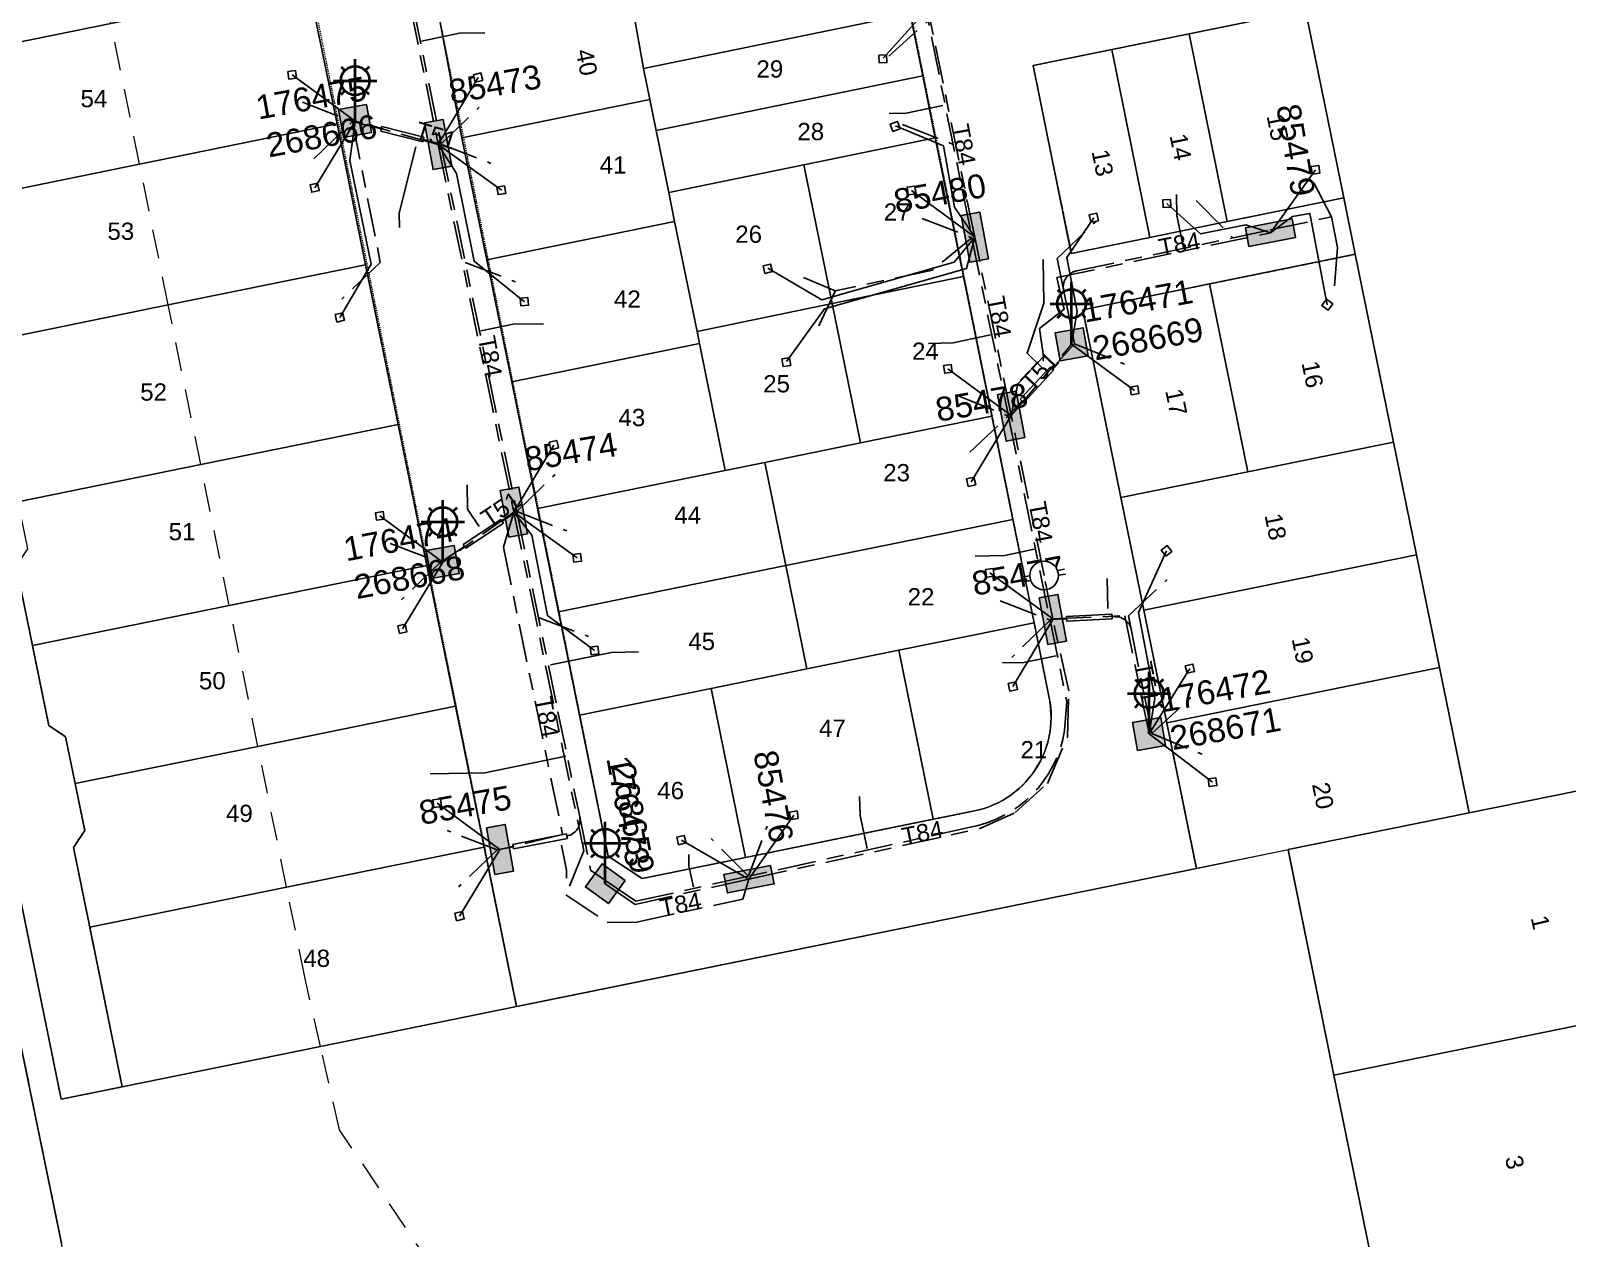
# Model space of a CAD drawing. Header units: metres. Extents: x 314590 to 317940, y 6263421 to 6264427.
# Drawn here: x 317556.4 to 317716.7, y 6264036.9 to 6264162.9 of the extents above; entities that cross this region are included whole.
import ezdxf
from ezdxf.enums import TextEntityAlignment as Align

# ---------------------------------------------------------------- set-up
doc = ezdxf.new("R2010")
doc.units = ezdxf.units.M
for name, pattern in [('Cable Exist UG', [8.2, 4, -1.2, 1.8, -1.2]), ('Dash', [5, 3, -2]), ('HIDDEN', [0.375, 0.25, -0.125]), ('HIDDEN2', [0.1875, 0.125, -0.0625])]:
    doc.linetypes.add(name, pattern=pattern)
doc.layers.get('0').update_dxf_attribs({"color": 6})
for name, color, linetype, lineweight in [('Cadastre Easements_SP_EXT', 9, 'Continuous', 5), ('Cadastre Land Parcels_SP_EXT', 9, 'Continuous', 5), ('Cadastre Other Property_SP_EXT', 9, 'HIDDEN', 5)]:
    doc.layers.add(name, color=color, linetype=linetype, lineweight=lineweight)
for name, color, linetype in [('Duct_SP_EXT', 7, 'Continuous'), ('Equip_LV_EXT', 7, 'Continuous'), ('Equip_SP_SL_EXT', 7, 'Continuous'), ('Mains_LV_EXT', 7, 'Continuous'), ('Mains_LV_SL_EXT', 7, 'Continuous'), ('Services_SP_EXT', 7, 'Continuous'), ('SupportsUG_SP_LV_EXT', 7, 'Continuous'), ('SupportsUG_SP_LV_SL_EXT', 7, 'Continuous'), ('Trench_SP_EXT', 7, 'Continuous')]:
    doc.layers.add(name, color=color, linetype=linetype)
doc.styles.add('COLUMN_LABEL', font='arial.ttf')
doc.styles.add('iecARIAL', font='arial.ttf', dxfattribs={"height": 2})
doc.styles.add('POLE_LABEL', font='arial.ttf')
doc.styles.get("Standard").update_dxf_attribs({"font": 'arial.ttf'})

# ---------------------------------------------------------------- blocks, each defined once
blk = doc.blocks.new('COLUMN_EXT')
blk.add_hatch(color=256).paths.add_polyline_path([(-1.49, 1.48), (-1.49, -1.49), (1.48, -1.49), (1.48, 1.48)])
blk.add_lwpolyline([(-1.49, -1.49), (1.48, -1.49), (1.48, 1.48), (-1.49, 1.48)], close=True)
for tag, height, style, flags, p in [('ASSET_NUM', 2.5, 'COLUMN_LABEL', 8, (2, 2)), ('STRUCTURE_PLANT_NUMBER', 0.2, 'POLE_LABEL', 9, (1.81, 0.03)), ('STREET_CODE', 0.2, 'COLUMN_LABEL', 9, (1.81, -0.2))]:
    blk.add_attdef(tag, text='', height=height, dxfattribs=dict(style=style, flags=flags)).set_placement(p, align=Align.MIDDLE_LEFT)
at = {"flags": 9}
for tag, p in [('COLUMN_TYPE', (1.81, -0.4)), ('OWNED_BY', (1.81, -0.6)), ('STATE', (1.81, -0.8)), ('USAGE', (1.81, -1)), ('STREETNAME', (1.81, -1.6)), ('LEGEND', (1.81, -1.2)), ('LOCATION', (1.81, -1.4)), ('SUBURB', (1.81, -1.8)), ('NOTES', (1.81, -2))]:
    blk.add_attdef(tag, text='', height=0.2, dxfattribs=at).set_placement(p, align=Align.MIDDLE_LEFT)
at = {"flags": 1}
blk.add_attdef('Z', (1.81, -2.35), '', height=0.2, dxfattribs=at)
blk = doc.blocks.new('PILLAR_EXT')
blk.add_hatch(color=256).paths.add_polyline_path([(-2.475, 0.99), (-2.475, -0.99), (2.475, -0.99), (2.475, 0.99)])
blk.add_lwpolyline([(-2.475, -0.99), (2.475, -0.99), (2.475, 0.99), (-2.475, 0.99)], close=True)
at = {"style": 'iecARIAL', "flags": 8}
blk.add_attdef('ASSET_NUM', (1.5, 3.5), '', height=2.5, dxfattribs=at)
for tag, p, flags in [('OWNED_BY', (0, -0.2), 9), ('STATE', (0, -0.4), 9), ('SUPPORT_TYPE', (0, -0.6), 9), ('STREETNAME', (0, -1.8), 9), ('USAGE', (0, -0.8), 9), ('LEGEND', (0, -1), 9), ('LOCATION', (0, -1.2), 9), ('NOTES', (0, -1.4), 9), ('PARENT', (0, -1.6), 9), ('SUBURB', (0, -2), 1)]:
    blk.add_attdef(tag, p, '', height=0.2, dxfattribs=dict(flags=flags))
blk = doc.blocks.new('SL_LANTERN_EXT')
at = {"lineweight": 40}
for p, q in [((0, 1.97), (0, 6.47)), ((-1.46, 5.68), (-1.06, 5.28)), ((1.46, 5.68), (1.06, 5.28)), ((-2.25, 4.22), (2.25, 4.22)), ((-1.46, 2.76), (-1.06, 3.16)), ((0, 0), (0, 2.72)), ((1.46, 2.76), (1.06, 3.16))]:
    blk.add_line(p, q, dxfattribs=at)
blk.add_circle((0, 4.22), 1.5, dxfattribs=at)
at = {"style": 'iecARIAL', "flags": 8}
blk.add_attdef('ASSET_NUM', (1.5, 1.5), '', height=2.5, dxfattribs=at)
for tag, p, height, flags in [('OPERATING_VOLTAGE', (0.98, -1.65), 0.2, 9), ('CONSTRUCTED_VOLTAGE', (0.98, -0.65), 0.2, 9), ('CONTROL_TYPE', (0.98, -0.85), 0.2, 9), ('LANTERN_PURPOSE', (0.98, -1.05), 0.2, 9), ('LANTERN_TYPE', (0.98, -1.25), 0.2, 9), ('NO_PHASES', (0.98, -1.45), 0.2, 9), ('LNUMBER', (2.18, -3.25), 2.5, 8), ('ORIENTATION', (0.98, -1.85), 0.2, 9), ('OWNED_BY', (0.98, -2.05), 0.2, 9), ('STATE', (0.98, -2.25), 0.2, 9), ('USAGE', (0.98, -2.45), 0.2, 9), ('CEXIST', (0.98, -2.65), 0.2, 9), ('CNEW', (0.98, -2.85), 0.2, 9), ('CNUMBER', (0.98, -3.05), 0.2, 9), ('CREMOVE', (0.98, -3.25), 0.2, 9), ('CREPLACE', (0.98, -3.45), 0.2, 9), ('LKINGHEIGHT', (0.98, -3.65), 0.2, 9), ('LBRACKET', (0.98, -3.85), 0.2, 9), ('LBRACKETVOCAB', (0.98, -4.05), 0.2, 9), ('LCATEGORY', (0.98, -4.25), 0.2, 9), ('LCHARGE1', (0.98, -4.45), 0.2, 9), ('LCHARGE1PERCENT', (0.98, -4.65), 0.2, 9), ('LCHARGE2', (0.98, -4.85), 0.2, 9), ('LCHARGE2PERCENT', (0.98, -5.05), 0.2, 9), ('LCHARGE3', (0.98, -5.25), 0.2, 9), ('LCHARGE3PERCENT', (0.98, -5.45), 0.2, 9), ('LEXIST', (0.98, -5.65), 0.2, 9), ('LLAMP', (0.98, -5.85), 0.2, 9), ('LLAMPVOCAB', (0.98, -6.05), 0.2, 9), ('LMAST', (0.98, -6.25), 0.2, 9), ('LMASTVOCAB', (0.98, -6.45), 0.2, 9), ('LNEW', (0.98, -6.65), 0.2, 9), ('LANTNUMBER', (0.98, -6.85), 0.2, 9), ('LOUTREACH', (0.98, -7.25), 0.2, 9), ('LOUTREACHVOCAB', (0.98, -7.45), 0.2, 9), ('LRATECODE', (0.98, -7.65), 0.2, 9), ('LREMOVE', (0.98, -7.85), 0.2, 9), ('LREPLACE', (0.98, -8.05), 0.2, 9), ('STREETNAME', (0.98, -9.25), 0.2, 9), ('SUBURB', (0.98, -9.45), 0.2, 1), ('LTYPE', (0.98, -8.25), 0.2, 9), ('LTYPEVOCAB', (0.98, -8.45), 0.2, 9), ('LEGEND', (0.98, -8.65), 0.2, 9), ('LOCATION', (0.98, -8.85), 0.2, 9), ('NOTES', (0.98, -9.05), 0.2, 9)]:
    blk.add_attdef(tag, p, '', height=height, dxfattribs=dict(flags=flags))
blk = doc.blocks.new('CCP_EXT')
at = {"flags": 9}
for tag, p in [('LIFE_SUPPORT', (0, -1.6)), ('STATE', (0, -1.8)), ('NOTES', (0, -2))]:
    blk.add_attdef(tag, text='', height=0.2, dxfattribs=at).set_placement(p, align=Align.MIDDLE_LEFT)
blk.add_wipeout([(0, 0.57), (0.57, 0), (0, -0.57), (-0.57, 0)])
blk.add_lwpolyline([(-0.57, 0), (0, 0.57), (0.57, 0), (0, -0.57), (-0.57, 0)])
at = {"flags": 1}
blk.add_attdef('Z', (0, 0), '', height=0.2, dxfattribs=at)
at = {"flags": 9}
for tag, p in [('CCP_TYPE', (0, 0)), ('CONSTRUCTED_VOLTAGE', (0, -0.2)), ('OPERATING_VOLTAGE', (0, -0.6)), ('ORIENTATION', (0, -0.8)), ('OWNED_BY', (0, -1)), ('NO_PHASES', (0, -0.4)), ('USAGE', (0, -1.2)), ('LEGEND', (0, -1.4))]:
    blk.add_attdef(tag, text='', height=0.2, dxfattribs=at).set_placement(p, align=Align.MIDDLE_LEFT)
blk = doc.blocks.new('LV_UG_LINKS_OPEN_EXT')
for p, q in [((-0.25, 1.47), (-0.25, 2.22)), ((0.25, 1.47), (0.25, 2.22)), ((-0.25, -1.47), (-0.25, -2.22)), ((0.25, -1.47), (0.25, -2.22))]:
    blk.add_line(p, q)
at = {"flags": 9}
for tag, p in [('ACTUAL_STATUS', (0, 0)), ('CONSTRUCTED_VOLTAGE', (0, -0.2)), ('OPERATING_VOLTAGE', (0, -0.6)), ('ORIENTATION', (0, -0.8)), ('STATE', (0, -1)), ('SWITCH_TYPE', (0, -1.2)), ('NO_PHASES', (0, -0.4)), ('USAGE', (0, -1.4)), ('NOTES', (0, -1.6))]:
    blk.add_attdef(tag, text='', height=0.2, dxfattribs=at).set_placement(p, align=Align.MIDDLE_LEFT)
at = {"flags": 1}
blk.add_attdef('Z', (0, 0), '', height=0.2, dxfattribs=at)
blk.add_wipeout([(-0.25, 1.47), (-0.43, 1.43), (-0.61, 1.36), (-0.77, 1.28), (-0.93, 1.17), (-1.07, 1.05), (-1.19, 0.9), (-1.29, 0.75), (-1.38, 0.58), (-1.44, 0.4), (-1.48, 0.22), (-1.49, 0.03), (-1.49, -0.16), (-1.45, -0.34), (-1.4, -0.52), (-1.32, -0.69), (-1.23, -0.85), (-1.11, -1), (-0.98, -1.13), (-0.83, -1.24), (-0.66, -1.34), (-0.49, -1.41), (-0.31, -1.46), (-0.13, -1.49), (0.06, -1.49), (0.25, -1.47), (0.43, -1.43), (0.61, -1.36), (0.77, -1.28), (0.93, -1.17), (1.07, -1.05), (1.19, -0.9), (1.29, -0.75), (1.38, -0.58), (1.44, -0.4), (1.48, -0.22), (1.49, -0.03), (1.49, 0.16), (1.45, 0.34), (1.4, 0.52), (1.32, 0.69), (1.23, 0.85), (1.11, 1), (0.98, 1.13), (0.83, 1.24), (0.66, 1.34), (0.49, 1.41), (0.31, 1.46), (0.13, 1.49), (-0.06, 1.49)])
blk.add_lwpolyline([(0, -1.49, 1), (0, 1.49, 1)], format="xyb", close=True)

msp = doc.modelspace()

# ---------------------------------------------------------------- linework, layer by layer
at = {"layer": 'Cadastre Land Parcels_SP_EXT', "linetype": 'Continuous'}
for points in [[(317727.55, 6264232.66), (317715.8, 6264215.38), (317682.44, 6264199.39), (317683.26, 6264195.35), (317689.42, 6264165.07), (317693.41, 6264145.48), (317694.61, 6264139.59), (317698.6, 6264120), (317700.99, 6264108.24), (317703.38, 6264096.48), (317706.48, 6264081.29), (317723.86, 6264084.83)], [(317697.16, 6264030.41), (317692.38, 6264053.93), (317687.6, 6264077.45), (317678.02, 6264075.51), (317607.08, 6264061.09), (317586.62, 6264056.92), (317565.92, 6264052.71), (317559.55, 6264051.41), (317528.03, 6264206.3), (317528.03, 6264206.3), (317525.59, 6264203.04), (317535.4, 6264154.94), (317543.11, 6264117.11), (317548.1, 6264092.62), (317555.53, 6264056.2), (317559.58, 6264036.38)], [(317528.03, 6264206.3), (317559.55, 6264051.41), (317565.92, 6264052.71), (317562.54, 6264069.36), (317560.84, 6264077.69), (317562.01, 6264079.45), (317561.01, 6264084.35), (317560.02, 6264089.25), (317558.25, 6264090.42), (317556.55, 6264098.75), (317554.86, 6264107.08)], [(317585.34, 6264167.88), (317588.34, 6264153.19), (317591.33, 6264138.49), (317594.72, 6264121.83), (317597.71, 6264107.13), (317600.7, 6264092.43), (317603.69, 6264077.73), (317607.08, 6264061.09), (317678.02, 6264075.51), (317674.93, 6264090.69), (317672.54, 6264102.45), (317670.15, 6264114.21), (317666.16, 6264133.81), (317679.39, 6264136.5), (317694.61, 6264139.59), (317693.41, 6264145.48), (317681.25, 6264143), (317673.17, 6264141.36), (317664.97, 6264139.69), (317660.98, 6264159.29), (317669.19, 6264160.96), (317677.27, 6264162.6), (317689.42, 6264165.07)], [(317648.15, 6264164.7), (317649.46, 6264158.23), (317650.78, 6264151.76), (317653.73, 6264137.26), (317656.69, 6264122.7), (317658.88, 6264111.92), (317661.08, 6264101.14), (317662.67, 6264093.3), (317662.76, 6264092.79), (317662.83, 6264092.27), (317662.86, 6264091.74), (317662.87, 6264091.22), (317662.85, 6264090.7), (317662.81, 6264090.17), (317662.74, 6264089.66), (317662.64, 6264089.14), (317662.51, 6264088.64), (317662.36, 6264088.13), (317662.18, 6264087.64), (317661.97, 6264087.16), (317661.74, 6264086.69), (317661.49, 6264086.23), (317661.21, 6264085.79), (317660.91, 6264085.36), (317660.59, 6264084.95), (317660.24, 6264084.55), (317659.88, 6264084.17), (317659.5, 6264083.82), (317659.09, 6264083.48), (317658.68, 6264083.17), (317658.24, 6264082.87), (317657.79, 6264082.6), (317657.33, 6264082.36), (317656.86, 6264082.14), (317656.37, 6264081.94), (317655.88, 6264081.77), (317655.37, 6264081.63), (317654.87, 6264081.51), (317650.56, 6264080.63), (317630.96, 6264076.64), (317620.18, 6264074.45), (317616.64, 6264076.79), (317613.65, 6264091.49), (317611.45, 6264102.27), (317609.26, 6264113.05), (317606.57, 6264126.28), (317603.97, 6264139.02), (317601.38, 6264151.76), (317598.97, 6264164.52)]]:
    msp.add_lwpolyline(points, dxfattribs=at)
for points in [[(317564.75, 6264163.69), (317585.34, 6264167.88), (317582.55, 6264182.57), (317561.96, 6264178.41), (317542.85, 6264174.55), (317543.84, 6264169.65), (317542.67, 6264167.88), (317544.18, 6264159.51), (317564.75, 6264163.69)], [(317648.15, 6264164.7), (317647.03, 6264171.06), (317633.31, 6264168.29), (317619.19, 6264165.44), (317620.32, 6264158.98), (317648.15, 6264164.7)], [(317601.38, 6264151.76), (317620.98, 6264155.75), (317620.32, 6264158.98), (317619.19, 6264165.44), (317618.58, 6264168.48), (317598.97, 6264164.52), (317601.38, 6264151.76)], [(317567.74, 6264148.99), (317588.34, 6264153.19), (317585.34, 6264167.88), (317564.75, 6264163.69), (317544.18, 6264159.51), (317545.88, 6264151.18), (317547.65, 6264150.01), (317548.64, 6264145.11), (317567.74, 6264148.99)], [(317693.41, 6264145.48), (317689.42, 6264165.07), (317677.27, 6264162.6), (317681.25, 6264143), (317693.41, 6264145.48)], [(317649.46, 6264158.23), (317648.15, 6264164.7), (317620.32, 6264158.98), (317620.98, 6264155.75), (317621.64, 6264152.51), (317649.46, 6264158.23)], [(317681.25, 6264143), (317677.27, 6264162.6), (317669.19, 6264160.96), (317673.17, 6264141.36), (317681.25, 6264143)], [(317673.17, 6264141.36), (317669.19, 6264160.96), (317660.98, 6264159.29), (317664.97, 6264139.69), (317673.17, 6264141.36)], [(317622.96, 6264146.04), (317637.06, 6264148.94), (317650.78, 6264151.76), (317649.46, 6264158.23), (317621.64, 6264152.51), (317622.96, 6264146.04)], [(317603.97, 6264139.02), (317623.57, 6264143.01), (317622.96, 6264146.04), (317621.64, 6264152.51), (317620.98, 6264155.75), (317601.38, 6264151.76), (317603.97, 6264139.02)], [(317570.73, 6264134.3), (317591.33, 6264138.49), (317588.34, 6264153.19), (317567.74, 6264148.99), (317548.64, 6264145.11), (317549.64, 6264140.21), (317548.47, 6264138.44), (317550.16, 6264130.11), (317570.73, 6264134.3)], [(317653.73, 6264137.26), (317650.78, 6264151.76), (317637.06, 6264148.94), (317640.01, 6264134.44), (317653.73, 6264137.26)], [(317625.91, 6264131.53), (317640.01, 6264134.44), (317637.06, 6264148.94), (317622.96, 6264146.04), (317623.57, 6264143.01), (317625.91, 6264131.53)], [(317625.91, 6264131.53), (317623.57, 6264143.01), (317603.97, 6264139.02), (317606.57, 6264126.28), (317626.17, 6264130.27), (317625.91, 6264131.53)], [(317698.6, 6264120), (317694.61, 6264139.59), (317679.39, 6264136.5), (317683.38, 6264116.9), (317698.6, 6264120)], [(317574.12, 6264117.64), (317594.72, 6264121.83), (317591.33, 6264138.49), (317570.73, 6264134.3), (317550.16, 6264130.11), (317552.27, 6264119.82), (317554.04, 6264118.65), (317555.03, 6264113.75), (317574.12, 6264117.64)], [(317642.97, 6264119.91), (317656.69, 6264122.7), (317653.73, 6264137.26), (317640.01, 6264134.44), (317642.97, 6264119.91)], [(317683.38, 6264116.9), (317679.39, 6264136.5), (317666.16, 6264133.81), (317670.15, 6264114.21), (317683.38, 6264116.9)], [(317642.97, 6264119.91), (317640.01, 6264134.44), (317625.91, 6264131.53), (317626.17, 6264130.27), (317628.86, 6264117.04), (317632.98, 6264117.88), (317642.97, 6264119.91)], [(317628.86, 6264117.04), (317626.17, 6264130.27), (317606.57, 6264126.28), (317609.26, 6264113.05), (317628.86, 6264117.04)], [(317577.1, 6264102.94), (317597.71, 6264107.13), (317594.72, 6264121.83), (317574.12, 6264117.64), (317555.03, 6264113.75), (317556.03, 6264108.85), (317554.86, 6264107.08), (317556.55, 6264098.75), (317577.1, 6264102.94)], [(317635.17, 6264107.1), (317658.88, 6264111.92), (317656.69, 6264122.7), (317642.97, 6264119.91), (317632.98, 6264117.88), (317635.17, 6264107.1)], [(317700.99, 6264108.24), (317698.6, 6264120), (317683.38, 6264116.9), (317670.15, 6264114.21), (317672.54, 6264102.45), (317700.99, 6264108.24)], [(317635.17, 6264107.1), (317632.98, 6264117.88), (317628.86, 6264117.04), (317609.26, 6264113.05), (317611.45, 6264102.27), (317635.17, 6264107.1)], [(317637.36, 6264096.32), (317646.96, 6264098.27), (317661.08, 6264101.14), (317658.88, 6264111.92), (317635.17, 6264107.1), (317637.36, 6264096.32)], [(317580.09, 6264088.24), (317600.7, 6264092.43), (317597.71, 6264107.13), (317577.1, 6264102.94), (317556.55, 6264098.75), (317558.25, 6264090.42), (317560.02, 6264089.25), (317561.01, 6264084.35), (317580.09, 6264088.24)], [(317637.36, 6264096.32), (317635.17, 6264107.1), (317611.45, 6264102.27), (317613.65, 6264091.49), (317627.37, 6264094.28), (317637.36, 6264096.32)], [(317703.38, 6264096.48), (317700.99, 6264108.24), (317672.54, 6264102.45), (317674.93, 6264090.69), (317703.38, 6264096.48)], [(317650.56, 6264080.63), (317654.87, 6264081.51), (317655.37, 6264081.63), (317655.88, 6264081.77), (317656.37, 6264081.94), (317656.86, 6264082.14), (317657.33, 6264082.36), (317657.79, 6264082.6), (317658.24, 6264082.87), (317658.68, 6264083.17), (317659.09, 6264083.48), (317659.5, 6264083.82), (317659.88, 6264084.17), (317660.24, 6264084.55), (317660.59, 6264084.95), (317660.91, 6264085.36), (317661.21, 6264085.79), (317661.49, 6264086.23), (317661.74, 6264086.69), (317661.97, 6264087.16), (317662.18, 6264087.64), (317662.36, 6264088.13), (317662.51, 6264088.64), (317662.64, 6264089.14), (317662.74, 6264089.66), (317662.81, 6264090.17), (317662.85, 6264090.7), (317662.87, 6264091.22), (317662.86, 6264091.74), (317662.83, 6264092.27), (317662.76, 6264092.79), (317662.67, 6264093.3), (317661.08, 6264101.14), (317646.96, 6264098.27), (317650.56, 6264080.63)], [(317650.56, 6264080.63), (317646.96, 6264098.27), (317637.36, 6264096.32), (317627.37, 6264094.28), (317630.96, 6264076.64), (317650.56, 6264080.63)], [(317706.48, 6264081.29), (317703.38, 6264096.48), (317674.93, 6264090.69), (317678.02, 6264075.51), (317687.6, 6264077.46), (317706.48, 6264081.29)], [(317630.96, 6264076.64), (317627.37, 6264094.28), (317613.65, 6264091.49), (317616.64, 6264076.79), (317620.18, 6264074.45), (317630.96, 6264076.64)], [(317583.08, 6264073.54), (317603.69, 6264077.73), (317600.7, 6264092.43), (317580.09, 6264088.24), (317561.01, 6264084.35), (317562.01, 6264079.45), (317560.84, 6264077.69), (317562.54, 6264069.36), (317583.08, 6264073.54)], [(317738.21, 6264014.25), (317723.86, 6264084.83), (317706.48, 6264081.29), (317687.6, 6264077.46), (317692.38, 6264053.93), (317723.26, 6264060.21), (317728.03, 6264036.69), (317732.82, 6264013.16), (317738.21, 6264014.25)], [(317586.62, 6264056.92), (317607.08, 6264061.09), (317603.69, 6264077.73), (317583.08, 6264073.54), (317562.54, 6264069.36), (317565.92, 6264052.71), (317586.62, 6264056.92)], [(317728.03, 6264036.69), (317723.26, 6264060.21), (317692.38, 6264053.93), (317697.16, 6264030.41), (317728.03, 6264036.69)], [(317559.58, 6264036.37), (317555.53, 6264056.2), (317390.3, 6264022.47), (317387.12, 6264021.88), (317382.28, 6263991.84), (317376.78, 6263957.64), (317377.28, 6263957.67), (317507.17, 6263985.13), (317535.46, 6263991.11), (317554.63, 6263995.19), (317567.44, 6263997.91), (317559.58, 6264036.37)], [(317559.58, 6264036.37), (317555.53, 6264056.2), (317390.3, 6264022.47), (317387.12, 6264021.88), (317382.28, 6263991.84), (317376.78, 6263957.64), (317377.28, 6263957.67), (317507.17, 6263985.13), (317535.46, 6263991.11), (317554.63, 6263995.19), (317567.44, 6263997.91), (317559.58, 6264036.37)]]:
    msp.add_lwpolyline(points, close=True, dxfattribs=at)
at = {"layer": 'Cadastre Other Property_SP_EXT', "linetype": 'HIDDEN2'}
msp.add_lwpolyline([(317528.03, 6264206.3), (317559.55, 6264051.42), (317565.92, 6264052.71), (317560.84, 6264077.69), (317562.01, 6264079.45), (317560.02, 6264089.25), (317558.25, 6264090.42), (317554.86, 6264107.08)], dxfattribs=at)
at = {"layer": 'Duct_SP_EXT'}
for p, q in [((317592.9, 6264152.44), (317592.96, 6264152.67)), ((317592.9, 6264152.44), (317597.29, 6264151.33)), ((317593.02, 6264152.91), (317592.96, 6264152.67)), ((317593.02, 6264152.91), (317597.41, 6264151.8)), ((317597.29, 6264151.33), (317597.35, 6264151.56)), ((317597.41, 6264151.8), (317597.35, 6264151.56)), ((317659.65, 6264124.47), (317662.81, 6264127.85)), ((317662.81, 6264127.85), (317662.98, 6264127.68)), ((317660, 6264124.14), (317663.16, 6264127.52)), ((317663.16, 6264127.52), (317662.98, 6264127.68)), ((317659.65, 6264124.47), (317659.82, 6264124.31)), ((317660, 6264124.14), (317659.82, 6264124.31)), ((317601.5, 6264109.3), (317605.43, 6264111.93)), ((317605.43, 6264111.93), (317605.57, 6264111.73)), ((317601.77, 6264108.91), (317605.7, 6264111.53)), ((317605.7, 6264111.53), (317605.57, 6264111.73)), ((317601.5, 6264109.3), (317601.63, 6264109.1)), ((317601.77, 6264108.91), (317601.63, 6264109.1)), ((317664.47, 6264101.78), (317669.21, 6264102.04)), ((317664.47, 6264101.78), (317664.48, 6264101.54)), ((317664.5, 6264101.3), (317664.48, 6264101.54)), ((317664.5, 6264101.3), (317669.23, 6264101.56)), ((317669.21, 6264102.04), (317669.22, 6264101.8)), ((317669.23, 6264101.56), (317669.22, 6264101.8)), ((317606.67, 6264078), (317612.28, 6264079.12)), ((317606.76, 6264077.53), (317612.38, 6264078.64)), ((317612.28, 6264079.12), (317612.33, 6264078.88)), ((317612.38, 6264078.64), (317612.33, 6264078.88)), ((317606.67, 6264078), (317606.72, 6264077.76)), ((317606.76, 6264077.53), (317606.72, 6264077.76))]:
    msp.add_line(p, q, dxfattribs=at)
at = {"layer": 'Duct_SP_EXT', "linetype": 'Continuous'}
for points in [[(317603.77, 6264162.71), (317601.13, 6264162.65), (317597.15, 6264161.83)], [(317594.85, 6264142.4), (317594.83, 6264143.87), (317596.58, 6264150.82)], [(317662.03, 6264139.05), (317662.12, 6264134.5), (317660.35, 6264129.26), (317661.9, 6264127.77)], [(317609.89, 6264132.35), (317606.73, 6264132.29), (317603.35, 6264131.59)], [(317650.08, 6264130.28), (317652.64, 6264130.35), (317656.54, 6264131.2)], [(317601.91, 6264115.54), (317601.96, 6264113), (317603.18, 6264111.18)], [(317668.73, 6264105.75), (317668.78, 6264102.62)], [(317657.79, 6264096.95), (317660, 6264096.99), (317663.39, 6264097.69)], [(317598.07, 6264085.36), (317603.75, 6264085.47), (317612.23, 6264087.21)], [(317642.88, 6264083.02), (317642.92, 6264081.02), (317643.68, 6264077.57)], [(317612.3, 6264074.47), (317612.28, 6264075.32), (317611.76, 6264077.93)]]:
    msp.add_lwpolyline(points, dxfattribs=at)
at = {"layer": 'Mains_LV_EXT', "linetype": 'Cable Exist UG'}
for points in [[(317591.12, 6264189.53), (317598.91, 6264151.05)], [(317598.89, 6264151.04), (317590.23, 6264153.49)], [(317658.7, 6264122.78), (317654.89, 6264141.38)], [(317658.7, 6264122.78), (317665, 6264130.21)], [(317606.8, 6264112.69), (317599.38, 6264107.46)], [(317663.05, 6264101.54), (317670.56, 6264101.87), (317673.09, 6264089.54)]]:
    msp.add_lwpolyline(points, dxfattribs=at)
at = {"layer": 'Mains_LV_SL_EXT', "linetype": 'Cable Exist UG'}
msp.add_lwpolyline([(317631.33, 6264074.38), (317619.45, 6264071.75), (317616.33, 6264073.9)], dxfattribs=at)
at = {"layer": 'Trench_SP_EXT', "linetype": 'Cable Exist UG'}
for points in [[(317591.4, 6264189.59), (317599.21, 6264151.11)], [(317584.74, 6264155.45), (317589.94, 6264153.44)], [(317599.18, 6264151.1), (317603.19, 6264154.96)], [(317585.91, 6264149.57), (317589.94, 6264153.44)], [(317589.94, 6264153.44), (317592.86, 6264138.73), (317588.83, 6264134.92)], [(317589.94, 6264153.44), (317592.96, 6264152.67)], [(317597.35, 6264151.56), (317599.18, 6264151.1)], [(317599.18, 6264151.1), (317604.4, 6264149.08)], [(317678.01, 6264145.21), (317681.84, 6264141.31)], [(317649.39, 6264143.32), (317654.6, 6264141.32)], [(317685.7, 6264142.13), (317692.11, 6264143.49)], [(317654.6, 6264141.32), (317650.49, 6264137.95), (317640.34, 6264135.77), (317637.02, 6264137.17)], [(317654.6, 6264141.32), (317658.4, 6264122.73)], [(317601.73, 6264138.75), (317606.95, 6264136.71)], [(317640.33, 6264135.74), (317638.17, 6264131.21)], [(317664.74, 6264132.98), (317664.19, 6264135.75)], [(317665.3, 6264130.26), (317664.74, 6264132.98)], [(317662.98, 6264127.68), (317665.3, 6264130.26)], [(317665.3, 6264130.26), (317670.51, 6264128.14)], [(317653.18, 6264124.83), (317658.4, 6264122.73)], [(317658.4, 6264122.73), (317659.82, 6264124.31)], [(317654.39, 6264118.93), (317658.4, 6264122.73)], [(317607.09, 6264112.75), (317611.1, 6264116.6)], [(317605.57, 6264111.73), (317607.09, 6264112.75)], [(317607.09, 6264112.75), (317611.4, 6264091.85)], [(317607.09, 6264112.75), (317612.31, 6264110.72)], [(317593.9, 6264109.4), (317599.09, 6264107.41)], [(317599.09, 6264107.41), (317601.63, 6264109.1)], [(317599.09, 6264107.41), (317595.07, 6264103.52)], [(317671.22, 6264100.46), (317670.93, 6264101.87), (317674.98, 6264105.65)], [(317662.76, 6264101.42), (317658.76, 6264097.53)], [(317662.76, 6264101.48), (317664.48, 6264101.54)], [(317662.76, 6264101.42), (317664.51, 6264092.88)], [(317669.22, 6264101.8), (317669.56, 6264101.77)], [(317671.22, 6264100.46), (317672.64, 6264093.31)], [(317664.51, 6264092.88), (317664.27, 6264089.9)], [(317672.64, 6264093.31), (317673.38, 6264089.59)], [(317673.38, 6264089.59), (317677.44, 6264093.34)], [(317611.4, 6264091.85), (317613.67, 6264080.88)], [(317673.38, 6264089.59), (317678.62, 6264087.41)], [(317613.67, 6264080.88), (317614.81, 6264075.33), (317616.51, 6264074.15)], [(317631.28, 6264074.68), (317633.23, 6264079.92)], [(317605.05, 6264077.43), (317599.85, 6264079.46)], [(317631.28, 6264074.68), (317627.37, 6264078.62)], [(317605.05, 6264077.43), (317601.02, 6264073.58)], [(317606.72, 6264077.76), (317605.05, 6264077.43)], [(317616.51, 6264074.15), (317619.51, 6264072.07), (317631.28, 6264074.68)]]:
    msp.add_lwpolyline(points, dxfattribs=at)
for points in [[(317664.19, 6264135.75, -0.430961), (317665.5, 6264137.85)], [(317669.56, 6264101.77, -0.34915), (317671.22, 6264100.46)], [(317664.27, 6264089.9, -0.320145), (317654.29, 6264079.77)], [(317613.67, 6264080.88, -0.412127), (317612.34, 6264078.88)]]:
    msp.add_lwpolyline(points, format="xyb", dxfattribs=at)

# ---------------------------------------------------------------- block references
at = {"layer": 'Equip_SP_SL_EXT'}
ref = msp.add_blockref('SL_LANTERN_EXT', (317590.23, 6264153.49), dxfattribs=at)
ref.add_attrib('ASSET_NUM', '176475', dxfattribs={"layer": '0', "height": 2.5, "rotation": 10.3194, "style": 'iecARIAL'}).set_placement((317591.73, 6264154.99), align=Align.BOTTOM_RIGHT)
ref = msp.add_blockref('SL_LANTERN_EXT', (317665, 6264130.21), dxfattribs=at)
ref.add_attrib('ASSET_NUM', '176471', dxfattribs={"layer": '0', "height": 2.5, "rotation": 10.3743, "style": 'iecARIAL'}).set_placement((317666.5, 6264131.71), align=Align.BOTTOM_LEFT)
ref = msp.add_blockref('SL_LANTERN_EXT', (317599.38, 6264107.46), dxfattribs=at)
ref.add_attrib('ASSET_NUM', '176474', dxfattribs={"layer": '0', "height": 2.5, "rotation": 10.6848, "style": 'iecARIAL'}).set_placement((317600.88, 6264108.96), align=Align.BOTTOM_RIGHT)
ref = msp.add_blockref('SL_LANTERN_EXT', (317673.09, 6264089.54), dxfattribs=at)
ref.add_attrib('ASSET_NUM', '176472', dxfattribs={"layer": '0', "height": 2.5, "rotation": 10.2816, "style": 'iecARIAL'}).set_placement((317674.59, 6264091.04), align=Align.BOTTOM_LEFT)
ref = msp.add_blockref('SL_LANTERN_EXT', (317616.33, 6264073.9), dxfattribs=at)
ref.add_attrib('ASSET_NUM', '176473', dxfattribs={"layer": '0', "height": 2.5, "rotation": 280.5109, "style": 'iecARIAL'}).set_placement((317617.83, 6264075.4), align=Align.BOTTOM_RIGHT)
at = {"layer": 'SupportsUG_SP_LV_EXT'}
ref = msp.add_blockref('PILLAR_EXT', (317598.89, 6264151.04), dxfattribs=dict(at, rotation=100.4385687041525))
ref.add_attrib('ASSET_NUM', '85473', dxfattribs={"layer": '0', "height": 2.5, "rotation": 10.03, "style": 'iecARIAL'}).set_placement((317600.39, 6264154.54), align=Align.BOTTOM_LEFT)
ref = msp.add_blockref('PILLAR_EXT', (317685.76, 6264141.84), dxfattribs=dict(at, rotation=190.7720132728907))
ref.add_attrib('ASSET_NUM', '85479', dxfattribs={"layer": '0', "height": 2.5, "rotation": 279.7707, "style": 'iecARIAL'}).set_placement((317687.26, 6264145.34), align=Align.BOTTOM_RIGHT)
ref = msp.add_blockref('PILLAR_EXT', (317654.89, 6264141.38), dxfattribs=dict(at, rotation=280.4577971804657))
ref.add_attrib('ASSET_NUM', '85480', dxfattribs={"layer": '0', "height": 2.5, "rotation": 10.4696, "style": 'iecARIAL'}).set_placement((317656.39, 6264144.88), align=Align.BOTTOM_RIGHT)
ref = msp.add_blockref('PILLAR_EXT', (317658.69, 6264122.71), dxfattribs=dict(at, rotation=280.4577971894417))
ref.add_attrib('ASSET_NUM', '85478', dxfattribs={"layer": '0', "height": 2.5, "rotation": 9.7673, "style": 'iecARIAL'}).set_placement((317660.19, 6264126.21), align=Align.TOP_RIGHT)
ref = msp.add_blockref('PILLAR_EXT', (317606.8, 6264112.69), dxfattribs=dict(at, rotation=100.4385687041525))
ref.add_attrib('ASSET_NUM', '85474', dxfattribs={"layer": '0', "height": 2.5, "rotation": 9.7673, "style": 'iecARIAL'}).set_placement((317608.3, 6264116.19), align=Align.BOTTOM_LEFT)
ref = msp.add_blockref('PILLAR_EXT', (317663.05, 6264101.48), dxfattribs=dict(at, rotation=280.4577971894417))
ref.add_attrib('ASSET_NUM', '85477', dxfattribs={"layer": '0', "height": 2.5, "rotation": 10.536, "style": 'iecARIAL'}).set_placement((317664.55, 6264104.98), align=Align.BOTTOM_RIGHT)
ref = msp.add_blockref('PILLAR_EXT', (317631.33, 6264074.38), dxfattribs=dict(at, rotation=190.93848021177))
ref.add_attrib('ASSET_NUM', '85476', dxfattribs={"layer": '0', "height": 2.5, "rotation": 280.6082, "style": 'iecARIAL'}).set_placement((317632.83, 6264077.88), align=Align.BOTTOM_RIGHT)
ref = msp.add_blockref('PILLAR_EXT', (317605.34, 6264077.49), dxfattribs=dict(at, rotation=280.1024542216421))
ref.add_attrib('ASSET_NUM', '85475', dxfattribs={"layer": '0', "height": 2.5, "rotation": 10.057, "style": 'iecARIAL'}).set_placement((317606.84, 6264080.99), align=Align.BOTTOM_RIGHT)
at = {"layer": 'SupportsUG_SP_LV_SL_EXT'}
ref = msp.add_blockref('COLUMN_EXT', (317590.23, 6264153.49), dxfattribs=dict(at, rotation=280.1024542216421))
ref.add_attrib('ASSET_NUM', '268666', dxfattribs={"layer": '0', "height": 2.5, "rotation": 10.3194, "style": 'COLUMN_LABEL'}).set_placement((317592.23, 6264154.24), align=Align.TOP_RIGHT)
ref = msp.add_blockref('COLUMN_EXT', (317665, 6264130.21), dxfattribs=dict(at, rotation=100.0554145272574))
ref.add_attrib('ASSET_NUM', '268669', dxfattribs={"layer": '0', "height": 2.5, "rotation": 10.3743, "style": 'COLUMN_LABEL'}).set_placement((317667, 6264130.96), align=Align.TOP_LEFT)
ref = msp.add_blockref('COLUMN_EXT', (317599.38, 6264107.46), dxfattribs=dict(at, rotation=280.1024542216421))
ref.add_attrib('ASSET_NUM', '268668', dxfattribs={"layer": '0', "height": 2.5, "rotation": 10.6848, "style": 'COLUMN_LABEL'}).set_placement((317601.38, 6264108.21), align=Align.TOP_RIGHT)
ref = msp.add_blockref('COLUMN_EXT', (317673.09, 6264089.54), dxfattribs=dict(at, rotation=100.0554145272574))
ref.add_attrib('ASSET_NUM', '268671', dxfattribs={"layer": '0', "height": 2.5, "rotation": 10.2816, "style": 'COLUMN_LABEL'}).set_placement((317675.09, 6264090.29), align=Align.TOP_LEFT)
ref = msp.add_blockref('COLUMN_EXT', (317616.33, 6264073.9), dxfattribs=dict(at, rotation=144.0821281444939))
ref.add_attrib('ASSET_NUM', '268659', dxfattribs={"layer": '0', "height": 2.5, "rotation": 280.6082, "style": 'COLUMN_LABEL'}).set_placement((317618.33, 6264074.65), align=Align.BOTTOM_RIGHT)

# ---------------------------------------------------------------- texts
at = {"layer": 'Cadastre Land Parcels_SP_EXT'}
for s, rotation, p in [('40', 281.5, (317613.24, 6264160.82)), ('15', 281.5, (317685.34, 6264154.04)), ('14', 281.5, (317675.22, 6264151.98)), ('13', 281.5, (317667.08, 6264150.33)), ('16', 281.5, (317688.99, 6264128.25)), ('17', 281.5, (317674.77, 6264125.35)), ('18', 281.5, (317685.13, 6264112.36)), ('19', 281.5, (317687.96, 6264099.46)), ('20', 281.5, (317690.08, 6264084.28)), ('1', 283.5015, (317712.9, 6264070.35)), ('3', 283.0001, (317710.21, 6264045.31))]:
    msp.add_text(s, height=1.8, rotation=rotation, dxfattribs=at).set_placement(p)
for s, p in [('29', (317632.11, 6264158.03)), ('54', (317561.57, 6264154.94)), ('28', (317636.38, 6264151.5)), ('41', (317615.75, 6264148.02)), ('27', (317645.4, 6264143.1)), ('53', (317564.38, 6264141.1)), ('26', (317629.9, 6264140.79)), ('42', (317617.24, 6264134.02)), ('24', (317648.35, 6264128.58)), ('25', (317632.82, 6264125.18)), ('52', (317567.8, 6264124.32)), ('43', (317617.71, 6264121.66)), ('23', (317645.34, 6264115.9)), ('44', (317623.54, 6264111.47)), ('51', (317570.77, 6264109.75)), ('22', (317647.89, 6264102.95)), ('45', (317625, 6264098.29)), ('50', (317573.93, 6264094.19)), ('47', (317638.64, 6264089.23)), ('21', (317659.67, 6264086.99)), ('46', (317621.76, 6264082.73)), ('49', (317576.75, 6264080.35)), ('48', (317584.82, 6264065.22))]:
    msp.add_text(s, height=1.8, dxfattribs=at).set_placement(p)
at = {"layer": 'Mains_LV_EXT'}
for s, rotation, p in [('T51', 343.0444, (317596.34, 6264151.76)), ('T84', 280.4571, (317652.47, 6264153)), ('T84', 10.8445, (317674.29, 6264139.38)), ('T84', 280.4578, (317656.19, 6264135.03)), ('T84', 280.5109, (317603.04, 6264130.89)), ('T51', 46.8805, (317660.87, 6264125.18)), ('T51', 34.0615, (317604.15, 6264111.05)), ('T84', 280.4578, (317660.51, 6264113.6)), ('T51', 280.4136, (317671.58, 6264096.91)), ('T84', 280.5192, (317608.95, 6264093.26)), ('T84', 11.2411, (317647.48, 6264077.92)), ('T84', 11.0453, (317622.23, 6264070.47))]:
    msp.add_text(s, height=1.8, rotation=rotation, dxfattribs=at).set_placement(p)

# ---------------------------------------------------------------- next in the draw order: block references
at = {"layer": 'Services_SP_EXT'}
for p, rotation in [((317645.31, 6264159.98), 227.2811022112362), ((317583.67, 6264158.31), 142.5575147353555), ((317603.06, 6264158.03), 58.05535784719845), ((317646.59, 6264152.93), 156.2830370276002), ((317690.45, 6264148.41), 53.66058964876689), ((317586.01, 6264146.54), 237.5748437694206), ((317605.49, 6264146.27), 323.0384289741334), ((317648.28, 6264146.26), 142.3164179047391), ((317674.94, 6264144.89), 136.3630225674393), ((317667.32, 6264143.4), 56.10757403367961), ((317633.29, 6264138.08), 148.7600102318512), ((317607.89, 6264134.64), 319.9817991773604), ((317691.69, 6264134.33), 279.7209506937948), ((317588.63, 6264133), 238.4379910459328), ((317635.23, 6264128.33), 233.1852776824008), ((317652.1, 6264127.64), 142.912657451063), ((317671.57, 6264125.39), 323.2453120681137), ((317610.97, 6264119.68), 58.05535784719845), ((317654.51, 6264115.85), 237.9302866741483), ((317592.82, 6264112.28), 142.5575147353555), ((317613.4, 6264107.92), 323.0384289741334), ((317674.9, 6264108.65), 83.64765459918752), ((317656.46, 6264106.36), 142.912657451063), ((317595.16, 6264100.51), 237.5748437694206), ((317615.22, 6264098.24), 322.2875268580576), ((317677.35, 6264096.35), 57.67320407071997), ((317658.87, 6264094.49), 237.9302867774698), ((317679.72, 6264084.5), 322.6557749102336), ((317598.78, 6264082.3), 142.5575147353555), ((317636.01, 6264081.05), 53.84666453207658), ((317624.29, 6264078.46), 148.7189937293739), ((317601.12, 6264070.53), 237.5748437694206)]:
    msp.add_blockref('CCP_EXT', p, dxfattribs=dict(at, rotation=rotation))

# ---------------------------------------------------------------- next in the draw order: linework, layer by layer
at = {"layer": 'Cadastre Easements_SP_EXT', "linetype": 'Dash'}
msp.add_lwpolyline([(317623.45, 6263996.57), (317588.61, 6264048.23), (317586.62, 6264056.92), (317584.99, 6264064.15), (317583.08, 6264073.54), (317580.09, 6264088.24), (317577.1, 6264102.94), (317574.12, 6264117.64), (317570.73, 6264134.3), (317567.74, 6264148.99), (317564.75, 6264163.69), (317561.96, 6264178.41), (317555.96, 6264208.17), (317555.75, 6264209.15), (317550.17, 6264235.25), (317528.03, 6264206.3), (317525.59, 6264203.04), (317555.53, 6264056.2), (317559.58, 6264036.37)], dxfattribs=at)
at = {"layer": 'Cadastre Other Property_SP_EXT', "linetype": 'HIDDEN2'}
for points in [[(317591.03, 6264203.87), (317616.64, 6264076.79), (317616.64, 6264076.79), (317620.18, 6264074.45), (317654.87, 6264081.51), (317656.37, 6264081.94), (317657.79, 6264082.6), (317658.68, 6264083.17), (317659.88, 6264084.17), (317660.91, 6264085.36), (317661.74, 6264086.69), (317662.18, 6264087.64), (317662.64, 6264089.14), (317662.81, 6264090.17), (317662.87, 6264091.22), (317662.71, 6264093.17), (317639.62, 6264207.39)], [(317581.39, 6264188.5), (317607.08, 6264061.09), (317607.08, 6264061.09), (317678.02, 6264075.51), (317666.16, 6264133.81), (317694.61, 6264139.59), (317693.41, 6264145.48), (317665.04, 6264139.66), (317660.98, 6264159.29), (317689.42, 6264165.07)]]:
    msp.add_lwpolyline(points, dxfattribs=at)
at = {"layer": 'Duct_SP_EXT', "linetype": 'Continuous'}
for points in [[(317645.98, 6264154.3), (317647.75, 6264154.33), (317651.58, 6264155.12)], [(317675.95, 6264145.84), (317675.98, 6264143.65), (317676.69, 6264140.27)], [(317619.81, 6264098.1), (317616.98, 6264098.05), (317610.61, 6264096.74)], [(317625.05, 6264076.94), (317625.07, 6264075.78), (317625.56, 6264073.56)]]:
    msp.add_lwpolyline(points, dxfattribs=at)
at = {"layer": 'Mains_LV_EXT', "linetype": 'Cable Exist UG'}
for points in [[(317654.89, 6264141.38), (317649.71, 6264166.58), (317652.52, 6264169.98), (317651.64, 6264174.33), (317649.8, 6264175.44), (317647.16, 6264188.2), (317645.16, 6264189.38)], [(317598.89, 6264151.04), (317606.8, 6264112.69)], [(317658.7, 6264122.78), (317659.38, 6264126.06), (317662.06, 6264128.94), (317661.65, 6264131.84), (317664.22, 6264133.87), (317663.47, 6264137.16), (317685.76, 6264141.84)], [(317606.8, 6264112.69), (317605.7, 6264109.01), (317611.88, 6264079.03), (317605.34, 6264077.49)], [(317606.8, 6264112.69), (317614.09, 6264077.35), (317612.23, 6264072.74), (317616.52, 6264069.85), (317619.62, 6264069.91), (317630.68, 6264072.29), (317631.33, 6264074.38)], [(317631.33, 6264074.38), (317655.37, 6264079.64), (317659.11, 6264081.32), (317662.48, 6264084.36), (317664.56, 6264089.21), (317664.7, 6264094.02), (317663.05, 6264101.48)]]:
    msp.add_lwpolyline(points, dxfattribs=at)
at = {"layer": 'Services_SP_EXT'}
for points in [[(317649.05, 6264170.4), (317648.07, 6264167.8), (317648.87, 6264164), (317645.34, 6264160.05)], [(317590.23, 6264153.49), (317583.67, 6264158.31)], [(317598.89, 6264151.04), (317603.06, 6264158.03)], [(317590.23, 6264153.49), (317586.01, 6264146.54)], [(317590.23, 6264153.49), (317589.69, 6264149.37), (317591.9, 6264138.57), (317588.63, 6264133)], [(317654.89, 6264141.38), (317652.79, 6264144.51), (317651.63, 6264150.9), (317646.61, 6264153.01)], [(317598.89, 6264151.04), (317605.49, 6264146.27)], [(317598.89, 6264151.04), (317600.82, 6264148.02), (317602.64, 6264138.87), (317607.89, 6264134.64)], [(317685.76, 6264141.84), (317690.45, 6264148.41)], [(317654.89, 6264141.38), (317648.28, 6264146.26)], [(317685.76, 6264141.84), (317683.2, 6264142.66), (317678.45, 6264141.71), (317674.94, 6264144.89)], [(317665, 6264130.21), (317665.57, 6264133.61), (317664.5, 6264139.25), (317667.32, 6264143.4)], [(317685.76, 6264141.84), (317688.06, 6264143.52), (317689.85, 6264143.85), (317691.69, 6264134.33)], [(317654.89, 6264141.38), (317652.73, 6264138.77), (317638.93, 6264134.85), (317633.31, 6264138.16)], [(317654.89, 6264141.38), (317654.04, 6264138.11), (317639.21, 6264133.9), (317635.25, 6264128.41)], [(317665, 6264130.21), (317671.57, 6264125.39)], [(317658.7, 6264122.78), (317652.1, 6264127.64)], [(317658.7, 6264122.78), (317654.51, 6264115.85)], [(317606.8, 6264112.69), (317610.97, 6264119.68)], [(317599.38, 6264107.46), (317592.82, 6264112.28)], [(317606.8, 6264112.69), (317613.4, 6264107.92)], [(317606.8, 6264112.69), (317608.67, 6264110.27), (317610.3, 6264101.89), (317615.22, 6264098.24)], [(317673.09, 6264089.54), (317673.69, 6264093.27), (317671.98, 6264102.21), (317674.9, 6264108.65)], [(317599.38, 6264107.46), (317595.16, 6264100.51)], [(317663.05, 6264101.48), (317658.87, 6264094.49)], [(317673.09, 6264089.54), (317677.35, 6264096.35)], [(317673.09, 6264089.54), (317679.72, 6264084.5)], [(317605.34, 6264077.49), (317598.78, 6264082.3)], [(317631.33, 6264074.38), (317636.01, 6264081.05)], [(317631.33, 6264074.38), (317624.29, 6264078.46)], [(317605.34, 6264077.49), (317601.12, 6264070.53)]]:
    msp.add_lwpolyline(points, dxfattribs=at)
at = {"layer": 'Trench_SP_EXT', "linetype": 'Cable Exist UG'}
for points in [[(317648.76, 6264170.33), (317654.6, 6264141.32)], [(317645.92, 6264160.27), (317650.04, 6264163.96)], [(317647.34, 6264153.15), (317652.56, 6264151.09)], [(317599.18, 6264151.1), (317607.09, 6264112.75)], [(317692.11, 6264143.49), (317689.93, 6264147.77)], [(317664.19, 6264135.75), (317663.51, 6264139.16), (317667.55, 6264143.02)], [(317692.11, 6264143.49), (317692.76, 6264140.29), (317692.39, 6264135.68)], [(317665.5, 6264137.85), (317685.7, 6264142.13)], [(317609.37, 6264101.7), (317614.58, 6264099.71)], [(317654.29, 6264079.77), (317631.28, 6264074.68)]]:
    msp.add_lwpolyline(points, dxfattribs=at)

# ---------------------------------------------------------------- next in the draw order: block references
at = {"layer": 'Equip_LV_EXT', "rotation": 100.385547404365}
msp.add_blockref('LV_UG_LINKS_OPEN_EXT', (317662.13, 6264106.07), dxfattribs=at)

# ---------------------------------------------------------------- next in the draw order: linework, layer by layer
at = {"layer": 'Duct_SP_EXT', "linetype": 'Continuous'}
msp.add_lwpolyline([(317654.94, 6264108.1), (317658.03, 6264108.16), (317661.1, 6264108.82)], dxfattribs=at)
at = {"layer": 'Mains_LV_EXT', "linetype": 'Cable Exist UG'}
for points in [[(317662.13, 6264106.07), (317658.7, 6264122.78)], [(317663.05, 6264101.54), (317662.13, 6264106.07)]]:
    msp.add_lwpolyline(points, dxfattribs=at)
at = {"layer": 'Services_SP_EXT'}
msp.add_lwpolyline([(317663.05, 6264101.54), (317656.46, 6264106.36)], dxfattribs=at)
at = {"layer": 'Trench_SP_EXT', "linetype": 'Cable Exist UG'}
for points in [[(317658.4, 6264122.65), (317662.76, 6264101.42)], [(317657.55, 6264103.41), (317662.76, 6264101.42)]]:
    msp.add_lwpolyline(points, dxfattribs=at)

doc.saveas('drawing.dxf')
